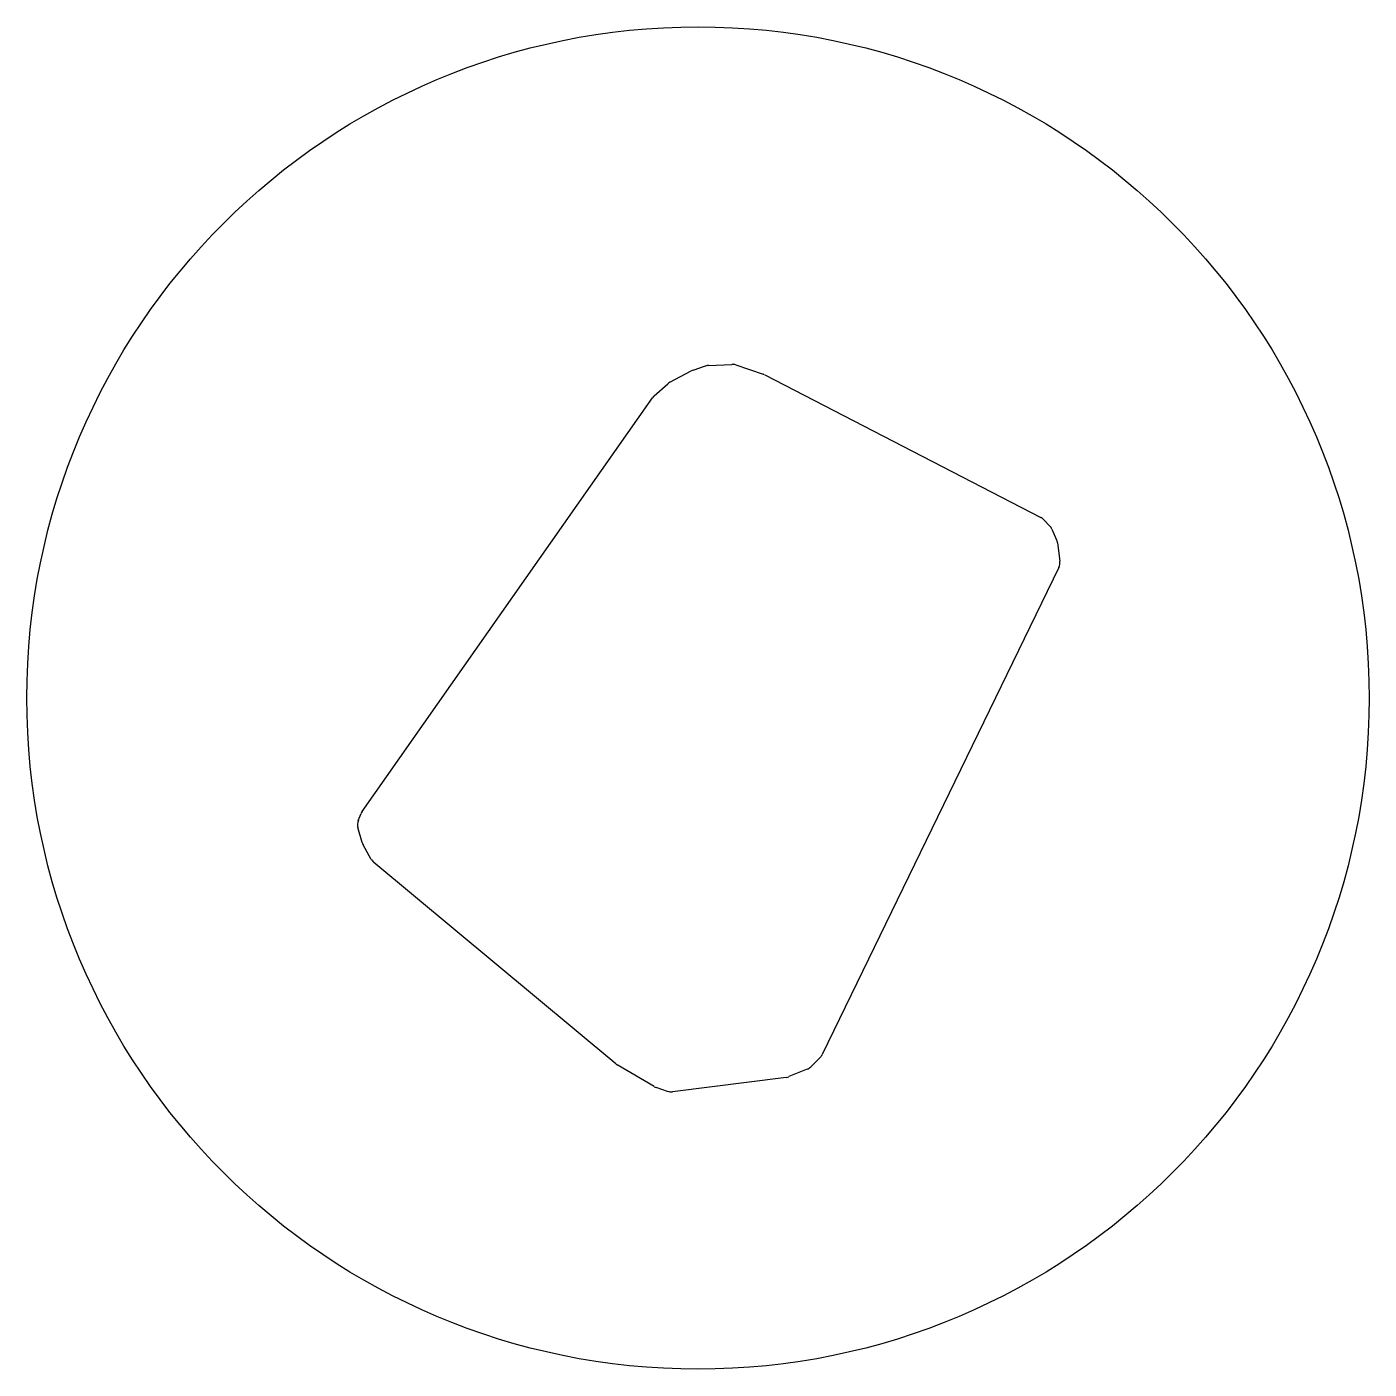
# Model space of a CAD drawing. Header units: millimetres. Extents: x -107 to 107, y -107 to 107.
import ezdxf

# ---------------------------------------------------------------- set-up
doc = ezdxf.new("R2010")
doc.units = ezdxf.units.MM

msp = doc.modelspace()

# ---------------------------------------------------------------- linework, layer by layer
for p, q in [((-4.48, 50.38), (-1.07, 52.19)), ((-0.79, 52.31), (1.22, 52.97)), ((1.68, 53.05), (5.39, 53.23)), ((6.04, 53.14), (10.4, 51.66)), ((10.64, 51.56), (54.69, 28.79)), ((-7, 48.2), (-4.83, 50.14)), ((-53.56, -18.09), (-7.27, 47.9)), ((55.15, 28.45), (56.13, 27.42)), ((56.46, 26.93), (57.22, 25.26)), ((57.36, 24.75), (57.72, 21.81)), ((57.55, 20.83), (19.83, -56.88)), ((-54.19, -19.54), (-53.75, -18.44)), ((-53.58, -23.05), (-54.25, -20.67)), ((-52.12, -25.74), (-53.42, -23.43)), ((-13.11, -58.38), (-51.71, -26.23)), ((19.49, -57.36), (17.99, -58.85)), ((-7, -62), (-12.88, -58.54)), ((17.41, -59.23), (14.49, -60.41)), ((14.06, -60.52), (-4.09, -62.83)), ((-4.86, -62.76), (-6.66, -62.16))]:
    msp.add_line(p, q)
msp.add_circle((0, 0), 107.08)
for centre, start, end in [((-0.25, 50.65), -251.9866, -242.0097), ((1.76, 51.3), -267.2321, -251.9866), ((5.47, 51.48), 71.2381, 92.7679), ((9.83, 50), 62.6758, 71.2381), ((-3.66, 48.83), -242.0097, -228.2872), ((-5.84, 46.9), -228.2872, -215.0445), ((53.89, 27.24), 43.6494, 62.6758), ((54.87, 26.21), 24.287, 43.6494), ((55.62, 24.54), 6.9302, 24.287), ((55.98, 21.6), -25.8946, 6.9302), ((-52.12, -19.1), -215.0445, -201.8969), ((-52.56, -20.2), -201.8969, -164.2055), ((-51.89, -22.57), -164.2055, -150.6483), ((-50.59, -24.88), -150.6483, -129.7917), ((18.25, -56.12), -45.0607, -25.8946), ((-11.99, -57.03), -129.7917, -120.4756), ((16.76, -57.61), -68.035, -45.0607), ((-6.11, -60.5), -120.4756, -108.3533), ((13.84, -58.79), -82.7526, -68.035), ((-4.31, -61.09), -108.3533, -82.7526)]:
    msp.add_arc(centre, 1.75, start, end)

doc.saveas('drawing.dxf')
